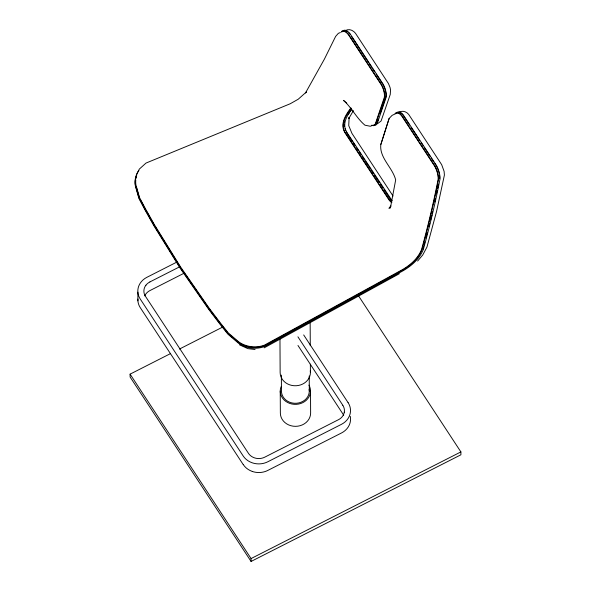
<?xml version="1.0" encoding="UTF-8"?>
<svg xmlns="http://www.w3.org/2000/svg" width="591" height="591" viewBox="0 0 591 591"><rect width="100%" height="100%" fill="white"/><g stroke="black" fill="none" stroke-linecap="round" stroke-linejoin="round"><path stroke-width="0.89" d="M397.285 112.962L392.121 115.348L389.114 118.481L380.803 144.596C379.311 157.967 392.579 167.482 395.675 179.923L390.385 208.01L390.85 205.897L388.996 208.35L390.119 207.064M344.272 122.987L344.509 121.332M432.257 213.462L432.619 211.755M434.695 202.041L435.456 198.458M436.417 193.981L437.177 190.398M437.562 188.61L438.515 184.126M422.971 249.084L423.644 246.55M424.087 244.859L424.752 242.332M430.61 220.044L431.895 215.161M425.889 238.018L427.249 232.839M428.837 226.796L429.738 223.346M380.803 144.596L389.114 118.481M376.844 123.334L378.299 119.05M380.338 113.058L385.871 96.784A11.089 4.728 69.1 0 0 383.411 85.289M136.388 175.076L139.336 169.085L145.999 163.072L290.247 103.743L298.226 99.222L306.256 92.078M353.418 110.643L348.742 118.584L349.118 117.38L348.742 125.632L351.926 133.344L393.045 196.035M348.321 114.307L349.244 112.755M350.168 111.211L351.091 109.66M351.815 109.394C346.267 116.272 341.524 125.203 347.508 133.359L392.18 200.837M350.951 107.88C345.151 115.444 339.19 125.056 345.809 134.054L389.41 200.526L391.235 202.336M351.209 108.404C345.742 115.784 339.507 125.011 346.06 133.765L389.558 200.09L391.877 202.403M417.608 261.074L422.742 254.972L426.946 247.104L436.535 211.556L444.41 175.054L444.1 171.368L441.676 164.682L408.699 114.432C406.342 111.463 402.139 110.162 398.814 112.401M306.463 91.952L305.495 92.95L324.4 59.13L335.622 36.42L338.348 33.325L340.431 32.52M378.011 123.356L381.092 120.985L390.259 94.427L390.555 89.773L389.986 87.298L388.442 83.553L355.479 33.266C353.093 30.2 348.756 28.287 345.218 30.754A12.618 5.378 69.1 0 1 347.168 31.5M264.147 347.855L399.309 273.744M295.182 329.194L296.8 328.308M326.712 311.937L328.33 311.058M359.047 294.244L360.665 293.358M365.511 290.706L367.129 289.819M177.13 261.939L146.856 277.334A17.966 15.809 -0.3 0 0 139.062 285.32A18.144 15.957 -0.3 0 0 137.866 292.168L137.91 300.812A17.966 15.809 -0.3 0 0 140.281 307.66L243.226 464.607M149.9 281.929L179.346 266.962M183.476 273.522L149.944 290.573A11.968 10.527 -0.3 0 0 145.977 293.823A12.071 10.616 -0.3 0 0 144.758 295.892M358.648 296.032L460.891 451.916L460.906 454.797L251.079 561.45L130.109 377.021L130.094 374.14L170.415 353.647M179.465 349.045L222.253 327.296M251.079 561.45L251.064 558.569L460.891 451.916M255.068 349.51L247.865 348.638L239.518 344.819M231.17 336.227L232.559 337.417M234.649 339.197L236.038 340.386M346.754 103.218L343.489 100.359C351.748 107.68 356.491 118.119 364.942 125.196L370.298 126.26L373.394 125.1A11.089 4.728 69.1 0 0 375.307 123.911L384.342 97.345A11.089 4.728 69.1 0 0 381.498 85.111L348.461 34.751A12.618 5.378 69.1 0 0 341.598 32.128M223.021 327.104L226.774 331.832M209.214 309.049L210.33 310.519M211.438 311.989L212.553 313.452M215.331 317.123L219.778 322.996M184.252 273.072L192.577 285.069M193.612 286.569L196.737 291.06M198.812 294.059L201.937 298.558M202.972 300.058L206.096 304.557M207.131 306.049L208.697 308.303M351.505 36.494L368.673 62.676M369.176 63.444L371.702 67.293M372.714 68.829L374.731 71.91M376.208 74.163L383.02 84.55M409.6 125.078L403.276 115.437A11.089 4.728 69.1 0 0 400.484 112.888M411.063 127.301L417.12 136.543M417.623 137.311L419.647 140.392M421.161 142.704L423.178 145.778M424.19 147.322L430.248 156.556M431.26 158.1L433.787 161.949M434.791 163.485L436.313 165.798A12.618 5.378 69.1 0 1 439.216 173.569M347.759 134.408L352.221 141.205M353.211 142.719L355.191 145.741M356.676 148.001L358.161 150.269M359.158 151.776L361.138 154.798M362.128 156.312L364.603 160.087M365.593 161.602L368.57 166.13M369.065 166.884L370.55 169.152M371.54 170.666L373.519 173.68M374.509 175.195L379.466 182.745M380.456 184.259L382.931 188.034M383.921 189.548L390.858 200.12M303.685 334.934L348.092 402.641M297.93 336.826L342.832 405.286M297.975 345.469L342.876 413.929A11.968 10.527 -0.3 0 1 343.674 415.392M130.094 374.14L251.064 558.569M155.315 226.959L157.701 230.808M159.134 233.127L180.617 267.826M145.918 210.381L149.471 216.712M150.358 218.293L153.911 224.624M140.385 199.994L142.933 204.796M345.07 128.646L345.801 130.316M346.533 131.985L347.264 133.655M136.248 186.874L139.033 196.626M344.309 124.62L344.612 126.23M310.157 322.634L310.275 345.698M310.371 364.145L310.415 372.441M310.511 391.043L310.63 413.02A15.137 13.312 -0.3 0 1 295.485 426.34A15.137 13.312 -0.3 0 1 280.356 413.035L280.237 391.065M309.226 375.987L309.307 391.043M281.368 375.115L281.449 391.065A13.925 12.248 -0.3 0 0 296.394 403.269A13.925 12.248 -0.3 0 0 309.152 389.247M279.964 338.333L280.141 372.463A15.137 13.312 -0.3 0 0 296.246 385.738A15.137 13.312 -0.3 0 0 310.297 370.734M308.945 385.133A15.137 13.312 -0.3 0 1 296.364 404.34A15.137 13.312 -0.3 0 1 281.05 386.765M348.092 402.641A17.966 15.809 -0.3 0 1 350.463 409.489A18.144 15.957 -0.3 0 1 349.259 416.337A17.966 15.809 -0.3 0 1 341.472 424.323L267.819 461.763A17.966 15.809 -0.3 0 1 260.033 463.854A18.144 15.957 -0.3 0 1 252.246 462.812A17.966 15.809 -0.3 0 1 243.174 455.964L140.237 299.016A17.966 15.809 -0.3 0 1 137.866 292.168M350.256 416.36A17.966 15.809 -0.3 0 1 350.507 418.125A18.144 15.957 -0.3 0 1 349.311 424.973A17.966 15.809 -0.3 0 1 341.517 432.967L267.863 470.399A17.966 15.809 -0.3 0 1 260.077 472.497A18.144 15.957 -0.3 0 1 252.291 471.448M137.91 300.812A18.144 15.957 -0.3 0 1 137.888 299.061M252.372 471.47A17.966 15.809 -0.3 0 1 243.3 464.622M145.925 285.231A11.968 10.527 -0.3 0 1 149.885 281.973M145.933 285.187A12.071 10.616 -0.3 0 0 144.027 289.487A11.968 10.527 -0.3 0 0 145.489 296.372L248.412 453.282A11.968 10.527 -0.3 0 0 252.106 456.762A12.071 10.616 -0.3 0 0 256.989 458.439A11.968 10.527 -0.3 0 0 264.82 457.138L338.421 419.721A11.968 10.527 -0.3 0 0 342.388 416.47A12.071 10.616 -0.3 0 0 344.294 412.171M342.817 405.33A11.968 10.527 -0.3 0 1 344.287 412.208M135.782 180.004A24.645 21.446 6 0 0 135.967 185.131L139.513 197.534L145.445 208.719L154.332 224.558L180.587 266.977L209.192 308.199L220.325 322.893L228.362 333.006L238.801 341.908A24.645 21.195 4.4 0 0 264.436 345.144L399.39 271.299C408.706 266.452 417.49 259.545 421.553 249.55C427.921 226.338 433.513 202.942 438.138 179.317A12.618 5.378 69.1 0 0 434.784 166.359L401.747 115.999A11.089 4.728 69.1 0 0 395.889 113.509M136.033 178.312A24.645 21.446 6 0 1 136.432 176.672M348.867 32.904A12.618 5.378 69.1 0 1 349.99 34.189M371.783 125.159A11.694 4.994 69.1 0 0 375.58 124.428L384.667 97.729A11.694 5.001 69.1 0 0 381.683 84.86L348.535 34.33A13.216 5.651 69.1 0 0 341.339 31.589M375.108 125.1A11.694 4.994 69.1 0 0 377.11 123.851L386.189 97.168A11.694 5.001 69.1 0 0 383.212 84.299L350.057 33.761A13.224 5.651 69.1 0 0 342.869 31.027M136.735 174.995A25.243 21.985 5.9 0 0 135.391 186.039L138.951 198.517L144.906 209.768L153.815 225.651L180.092 268.1L208.712 309.352L219.882 324.082L227.978 334.247L238.469 343.201A25.243 21.741 4.3 0 0 264.702 346.496L399.789 272.577C409.652 267.413 419.026 260.129 423.311 249.513C429.753 226.25 435.368 202.794 439.992 179.095A13.224 5.637 69.1 0 0 436.49 165.546L403.343 115.009A11.694 5.001 69.2 0 0 397.174 112.401M138.87 170.385A25.243 21.985 5.9 0 0 135.361 185.19L138.922 197.653L144.876 208.904L153.793 224.802L180.063 267.243L208.682 308.495L219.867 323.24L227.956 333.398L238.439 342.344A25.243 21.712 4.3 0 0 264.665 345.624L399.708 271.749C409.038 266.896 417.815 259.966 421.893 249.971C428.253 226.73 433.831 203.311 438.463 179.657A13.216 5.651 69.1 0 0 434.969 166.101L401.814 115.57A11.694 4.994 69.1 0 0 395.091 113.627M439.512 175.231A12.618 5.378 69.1 0 1 439.66 178.755M242.524 344.952A24.645 21.195 4.4 0 1 240.227 343.696"/></g></svg>
